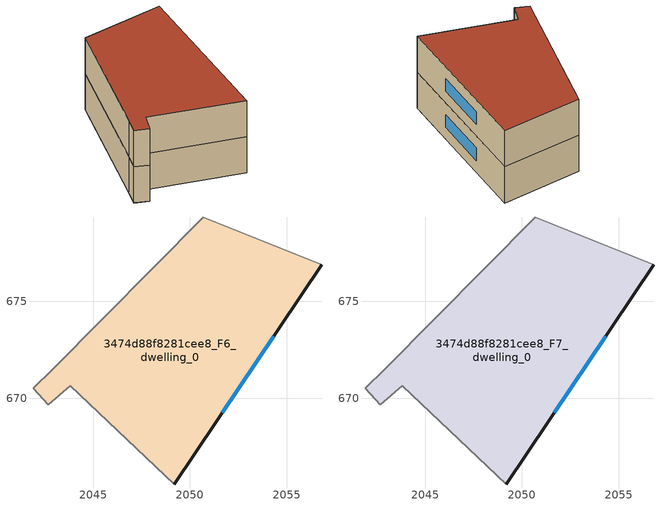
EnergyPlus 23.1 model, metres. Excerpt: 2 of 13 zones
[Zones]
3474d88f8281cee8_F6_dwelling_0
 floor to 3474d88f8281cee8_F5_dwelling_0 (EU_floor_Construction): 2056.81,676.89 2049.19,665.57 2043.83,670.63 2042.68,669.65 2041.91,670.5 2042.9,671.49 2050.69,679.37 z18
 wall outside (EU_wall_Construction): 2049.19,665.57 2056.81,676.89 z18:21
 wall adiabatic (EU_wall_Construction): 2056.81,676.89 2050.69,679.37 2042.9,671.49 2041.91,670.5 2042.68,669.65 2043.83,670.63 2049.19,665.57 z18:21
 window (EU_Window_Construction): 2051.67,669.25 2054.34,673.2 z18.98:20.02
3474d88f8281cee8_F7_dwelling_0
 floor to 3474d88f8281cee8_F6_dwelling_0 (EU_floor_Construction): 2056.81,676.89 2049.19,665.57 2043.83,670.63 2042.68,669.65 2041.91,670.5 2042.9,671.49 2050.69,679.37 z21
 wall outside (EU_wall_Construction): 2049.19,665.57 2056.81,676.89 z21:24
 wall adiabatic (EU_wall_Construction): 2056.81,676.89 2050.69,679.37 2042.9,671.49 2041.91,670.5 2042.68,669.65 2043.83,670.63 2049.19,665.57 z21:24
 window (EU_Window_Construction): 2051.67,669.25 2054.34,673.2 z21.98:23.02
 roof outside (EU_roof_Construction): 2049.19,665.57 2056.81,676.89 2050.69,679.37 2042.9,671.49 2041.91,670.5 2042.68,669.65 2043.83,670.63 z24
[Building]
EU S2 Campaign: North Axis=0; Terrain=City; Solar Distribution=FullExterior
[Site:Location]
Bologna: Latitude=44.5; Longitude=11.25; Time Zone=1; Elevation=37
[SizingPeriod:WeatherFileDays]
AnnualSizingPeriod: Begin Month=1; Begin Day of Month=1; End Month=12; End Day of Month=31; Day of Week for Start Day=Monday; Use Weather File Daylight Saving Period=No; Use Weather File Rain and Snow Indicators=No
[MATERIAL]
EU_InternalMass_Material: Roughness=MediumRough; Thickness=0.1; Conductivity=1; Density=1800; Specific Heat=900; Thermal Absorptance=0.9; Solar Absorptance=0.7; Visible Absorptance=0.7
[MATERIAL:NOMASS] Roughness=MediumRough; Thermal Absorptance=0.9; Solar Absorptance=0.7; Visible Absorptance=0.7
Name | Thermal Resistance
EU_wall_NoMass | 0.905828
EU_roof_NoMass | 0.37593
EU_floor_NoMass | 0.67114
[WINDOWMATERIAL:SIMPLEGLAZINGSYSTEM]
EU_Window_SimpleGlazing: UFactor=4.52486; Solar Heat Gain Coefficient=0.85; Visible Transmittance=0.85
[CONSTRUCTION]
EU_wall_Construction: EU_wall_NoMass
EU_roof_Construction: EU_roof_NoMass
EU_floor_Construction: EU_floor_NoMass
EU_Window_Construction: EU_Window_SimpleGlazing
EU_InternalMass_Construction: EU_InternalMass_Material
[ZONE] Type=1; Multiplier=1; Ceiling Height=autocalculate; Volume=280.874; Floor Area=autocalculate; Part of Total Floor Area=Yes
3474d88f8281cee8_F6_dwelling_0; 3474d88f8281cee8_F7_dwelling_0
[INTERNALMASS] Construction=EU_InternalMass_Construction; Surface Area=93.6247
Name | Zone or ZoneList
3474d88f8281cee8_F6_dwelling_0_EU_InternalMass | 3474d88f8281cee8_F6_dwelling_0
3474d88f8281cee8_F7_dwelling_0_EU_InternalMass | 3474d88f8281cee8_F7_dwelling_0
[OTHEREQUIPMENT] Fuel Type=Electricity; Design Level Calculation Method=Watts/Area; Power per Zone Floor Area=1; Fraction Latent=0; Fraction Radiant=0; Fraction Lost=0; Carbon Dioxide Generation Rate=0; EndUse Subcategory=EU_Step8_InternalGains
Name | Zone or ZoneList or Space or SpaceList | Schedule
EU_Step8_InternalGain_3474d88f8281cee8_F6_dwelling_0_f000 | 3474d88f8281cee8_F6_dwelling_0 | EU_Step8_GainSchedule_3474d88f8281cee8_F6_dwelling_0_f000
EU_Step8_InternalGain_3474d88f8281cee8_F7_dwelling_0_f000 | 3474d88f8281cee8_F7_dwelling_0 | EU_Step8_GainSchedule_3474d88f8281cee8_F7_dwelling_0_f000
[ZONEVENTILATION:DESIGNFLOWRATE] Schedule=EU_AlwaysOn; Design Flow Rate Calculation Method=AirChanges/Hour; Air Changes per Hour=0.73129; Ventilation Type=Natural; Fan Pressure Rise=0; Fan Total Efficiency=1; Constant Term Coefficient=1; Temperature Term Coefficient=0; Velocity Term Coefficient=0; Velocity Squared Term Coefficient=0; Minimum Indoor Temperature=-100; Maximum Indoor Temperature=100; Delta Temperature=-100; Minimum Outdoor Temperature=-100; Maximum Outdoor Temperature=100; Maximum Wind Speed=40
Name | Zone or ZoneList or Space or SpaceList
EU_ConstantAir_3474d88f8281cee8_F6_dwelling_0 | 3474d88f8281cee8_F6_dwelling_0
EU_ConstantAir_3474d88f8281cee8_F7_dwelling_0 | 3474d88f8281cee8_F7_dwelling_0
[HVACTEMPLATE:ZONE:IDEALLOADSAIRSYSTEM] System Availability Schedule=EU_AlwaysOn; Maximum Heating Supply Air Temperature=50; Minimum Cooling Supply Air Temperature=13; Maximum Heating Supply Air Humidity Ratio=0.0156; Minimum Cooling Supply Air Humidity Ratio=0.0077; Heating Limit=NoLimit; Cooling Limit=NoLimit; Heating Availability Schedule=EU_AlwaysOn; Cooling Availability Schedule=EU_CoolingOff; Dehumidification Control Type=ConstantSensibleHeatRatio; Cooling Sensible Heat Ratio=0.7; Dehumidification Setpoint=60; Humidification Control Type=None; Humidification Setpoint=30; Outdoor Air Method=None; Outdoor Air Flow Rate per Person=0.00944; Outdoor Air Flow Rate per Zone Floor Area=0; Outdoor Air Flow Rate per Zone=0; Demand Controlled Ventilation Type=None; Outdoor Air Economizer Type=NoEconomizer; Heat Recovery Type=None; Sensible Heat Recovery Effectiveness=0.7; Latent Heat Recovery Effectiveness=0.65
Name | Template Thermostat
3474d88f8281cee8_F6_dwelling_0 | EU_HeatOnly_3474d88f8281cee8_F6_dwelling_0
3474d88f8281cee8_F7_dwelling_0 | EU_HeatOnly_3474d88f8281cee8_F7_dwelling_0
[SIZING:ZONE] Zone Cooling Design Supply Air Temperature Input Method=SupplyAirTemperature; Zone Cooling Design Supply Air Temperature=13; Zone Heating Design Supply Air Temperature Input Method=SupplyAirTemperature; Zone Heating Design Supply Air Temperature=50; Zone Cooling Design Supply Air Humidity Ratio=0.008; Zone Heating Design Supply Air Humidity Ratio=0.008; Cooling Design Air Flow Method=DesignDay; Cooling Design Air Flow Rate=0; Cooling Minimum Air Flow per Zone Floor Area=0.000762; Cooling Minimum Air Flow=0; Cooling Minimum Air Flow Fraction=0.2; Heating Design Air Flow Method=DesignDay; Heating Design Air Flow Rate=0; Heating Maximum Air Flow per Zone Floor Area=0.002032; Heating Maximum Air Flow=0.141576; Heating Maximum Air Flow Fraction=0.3; Account for Dedicated Outdoor Air System=No; Dedicated Outdoor Air System Control Strategy=NeutralSupplyAir; Dedicated Outdoor Air Low Setpoint Temperature for Design=autosize; Dedicated Outdoor Air High Setpoint Temperature for Design=autosize; Zone Load Sizing Method=Sensible Load Only No Latent Load; Zone Latent Cooling Design Supply Air Humidity Ratio Input Method=HumidityRatioDifference; Zone Cooling Design Supply Air Humidity Ratio Difference=0.005; Zone Latent Heating Design Supply Air Humidity Ratio Input Method=HumidityRatioDifference; Zone Humidification Design Supply Air Humidity Ratio Difference=0.005
3474d88f8281cee8_F6_dwelling_0; 3474d88f8281cee8_F7_dwelling_0
[SCHEDULE:CONSTANT]
Name | Hourly Value
EU_AlwaysOn | 1
EU_CoolingOff | 0
[SCHEDULE:FILE] Column Number=1; Rows to Skip at Top=0; Number of Hours of Data=8760; Column Separator=Comma; Interpolate to Timestep=No; Minutes per Item=60; Adjust Schedule for Daylight Savings=Yes
Name | File
EU_Step8_GainSchedule_3474d88f8281cee8_F6_dwelling_0_f000 | ../../schedules/3474d88f8281cee8/3474d88f8281cee8_F6_dwelling_0_f000_gain.csv
EU_Step8_GainSchedule_3474d88f8281cee8_F7_dwelling_0_f000 | ../../schedules/3474d88f8281cee8/3474d88f8281cee8_F7_dwelling_0_f000_gain.csv
